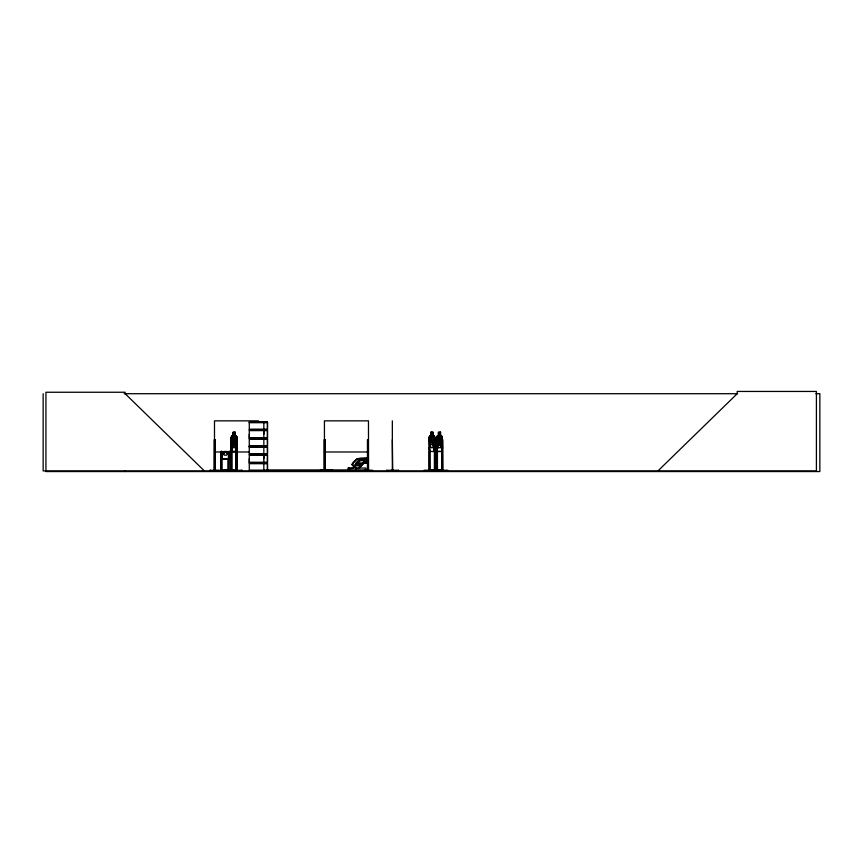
<?xml version="1.0" encoding="UTF-8"?>
<svg xmlns="http://www.w3.org/2000/svg" width="863" height="863" viewBox="0 0 863 863"><rect width="100%" height="100%" fill="white"/><g stroke="black" fill="none" stroke-linecap="round" stroke-linejoin="round"><path stroke-width="1.29" d="M249.278 462.255L249.278 455.103L267.476 455.103L267.476 462.255L249.278 462.255L249.299 458.674M249.278 437.768L249.278 430.615L267.476 430.615L267.476 437.768L249.278 437.768L249.299 434.186M263.83 458.674L263.83 455.103L263.83 462.255M263.83 434.186L263.83 430.615L263.83 437.768M267.465 455.103L267.465 462.255M267.465 430.615L267.465 437.768M386.71 470.745L398.382 470.745M386.71 470.313L398.382 470.27M236.138 451.532L236.861 437.433L236.128 436.074M441.673 451.532L442.536 447.714L441.856 451.532L437.023 451.532M442.417 447.692L441.705 451.532L442.471 447.692L442.352 437.433L441.651 436.074M236.376 451.403L237.228 447.714L237.12 437.433L236.376 436.203M236.419 451.532L237.152 447.692M225.933 470.313L225.977 470.907M236.031 470.831L236.149 448.857M236.257 470.799L236.333 439.774M424.089 470.777L447.768 470.831M434.067 470.292L434.111 470.885M441.554 470.313L441.597 470.907M225.772 470.313L225.815 470.907M235.675 470.799L235.782 469.774M228.447 458.987L229.364 455.157M229.364 451.317L228.533 458.987L222.158 458.987M436.926 450.702L440.702 436.074M328.296 470.313L328.361 470.907M216.689 470.313L216.742 470.907M210.043 470.831L210.141 470.259M210.087 470.799L242.039 470.885L241.91 470.259L241.899 470.907M218.307 470.313L218.307 470.745M440.367 447.692L441.36 444.628L440.508 432.244L438.49 432.374L438.501 436.203L437.498 437.487L437.498 444.628L438.501 447.692L440.367 447.692L441.327 444.628L441.36 437.487L440.367 436.203L440.4 432.244M225.006 451.349C225.178 454.779 221.37 454.585 224.056 451.392M232.093 436.074L231.467 437.498L231.446 470.799M232.115 436.203L231.413 437.444L231.403 470.907M227.94 452.093L226.591 455.157L224.1 455.157L222.751 452.093M429.03 470.885L429.084 437.422L429.72 436.052M437.217 436.203L436.505 437.498L436.43 447.714L437.153 451.532L436.549 447.714M230.96 469.774L230.939 470.907L231.047 437.444L231.683 436.074L236.505 436.074M231.564 450.259L231.155 437.444L231.791 436.074M437.498 437.487L438.501 436.203M366.333 463.129L368.458 460.583L366.333 463.129L363.701 463.032L360.669 465.578C352.363 465.793 348.242 466.139 356.98 458.9L367.131 458.145L367.422 459.019L365.88 460.583M351.921 464.736L357.045 458.997L360.227 458.145L367.196 458.242M351.651 468.587L360.885 458.814L352.147 468.587M353.226 467.951L355.847 465.017M357.951 468.609L367.174 458.836L365.642 461.144M358.436 468.609L367.174 458.836M359.526 467.983L363.895 463.097M249.299 446.387L267.487 446.106L267.476 439.202L249.278 439.202L249.278 446.095M249.278 470.896L267.487 470.605L267.476 463.69L249.278 463.69L249.278 470.594M657.973 470.907L737.196 393.711L737.196 391.446L816.409 391.446L816.409 470.907L43.15 470.907L43.15 393.711M431.554 470.831L431.619 470.259L431.629 470.907M328.242 470.831C317.573 471.015 316.786 469.914 328.361 470.259M124.143 393.711L737.606 393.711M815.805 393.711L819.85 393.711L819.85 471.554L45.933 471.554L45.933 392.255L125.157 392.255L125.157 393.711L204.369 470.907M258.522 420.853L214.488 420.853L214.488 469.774M249.267 421.996L267.487 421.996M249.267 422.266L267.487 422.266M249.299 422.697L267.465 422.697L267.465 429.17M249.18 429.677L267.573 429.677M249.18 430.119L267.573 430.119M235.135 436.203L235.2 432.244L233.064 432.244L233.064 436.074M430.961 432.223L433.043 432.223L432.978 436.182M440.54 432.244L438.426 432.244L438.426 436.074M235.135 432.374L233.139 432.374L233.247 436.203M431.025 432.352L432.978 432.352M431.069 436.052L429.58 436.052L429.084 437.422M432.935 436.052L434.326 436.052M429.634 436.182L434.294 436.182M434.186 436.182L435.028 437.401L434.984 470.885L435.049 469.742M442.352 437.433L442.536 470.907M249.18 438.264L267.573 438.264M249.18 438.706L267.573 438.706M235.847 439.774L237.045 439.774M368.469 439.774L367.444 439.774L367.476 470.907M392.341 439.774L392.741 470.907L392.881 469.774M429.019 439.742L429.569 439.742L429.634 470.885M436.505 439.774L437.056 439.774L437.12 470.907M249.299 445.912L267.465 445.912L267.465 439.202M249.299 447.185L267.465 447.185L267.465 453.658M428.954 447.692L429.698 451.5M434.38 450.551L430.637 436.052M231.716 451.403L236.484 451.403M429.558 451.5L434.348 451.5M441.802 451.403L437.099 451.403L436.613 447.692M231.672 451.532L236.527 451.532M214.488 451.985L249.18 451.985M324.434 451.985L368.469 451.985M224.1 452.093L226.591 452.093M249.18 454.165L267.573 454.165M249.18 454.607L267.573 454.607M222.223 458.857L228.468 458.857M367.39 459.181L366.689 458.836M368.512 460.691L365.718 460.669L365.944 459.45L361.133 459.45L357.983 460.669L355.944 462.956L356.926 464.175L361.737 464.175L363.679 462.956L366.257 462.956M365.783 460.766L368.361 460.766M249.18 462.751L267.573 462.751M249.18 463.194L267.573 463.194M360.702 465.502L353.744 465.578M214.1 469.774L215.34 469.774L215.329 470.907M220.701 469.774L221.942 469.774M229.278 469.774L228.048 469.774L228.069 470.907M235.75 469.774L237.152 469.774M392.859 469.774L392.223 469.774L392.223 470.907M428.922 469.742L430.011 469.742M434.337 469.742L435.427 469.742L435.394 470.885L435.33 439.742L434.434 439.742L434.369 470.885M436.408 469.774L437.498 469.774M442.913 469.774L441.824 469.774L441.856 470.907L441.921 439.774L442.816 439.774L442.859 470.907M266.613 469.936L367.681 469.936M221.64 470.098L228.35 470.098M231.284 470.098L236.43 470.098M429.634 470.065L434.715 470.065M437.12 470.098L442.201 470.098M210.097 470.313L241.942 470.313M267.444 470.389L249.31 470.389L267.465 470.4L267.465 463.69M364.251 470.907L364.251 470.259L372.579 470.259L372.568 470.907M351.867 464.639L353.83 465.502M233.366 470.831L233.269 470.259L233.258 470.907M372.676 470.831L364.369 470.831M437.811 470.831L437.746 470.259L437.724 470.907M241.78 470.313L241.791 470.799M231.672 470.831L231.867 469.774L230.561 469.774L230.594 470.907L230.658 439.774L231.867 439.774L231.985 470.907M367.422 459.019L360.669 465.578M236.397 436.074L237.152 437.487L237.045 470.907L237.109 469.774M442.417 437.487L441.834 436.074L437.066 436.074L436.495 437.498L436.516 470.907L436.462 469.774M434.218 436.052L434.963 437.455M236.095 436.203L236.689 437.487L236.689 470.907M226.872 451.414L227.659 453.938L225.955 451.349M437.498 444.628L438.49 447.692M367.034 458.221L367.304 459.051M440.249 470.292L440.206 470.885M430.281 470.292L430.238 470.885M222.309 458.857L221.511 451.327M222.244 458.987L221.327 451.327M429.752 451.371L429.159 437.465M232.071 451.532L231.467 447.692L231.964 451.532M447.692 470.907L447.692 470.259L424.132 470.238L424.143 470.885M442.266 451.446L442.266 470.907M442.201 469.774L442.201 470.907M437.401 451.446L437.465 470.907M436.851 439.774L436.851 470.907M436.786 469.774L436.786 470.907M434.844 437.455L434.779 469.58M434.823 469.742L434.823 470.885M432.87 432.352L432.87 436.182L433.862 437.455L433.862 444.607L432.87 447.67L431.025 447.67L430.033 444.607L430.033 437.455L431.025 436.182L431.069 432.223M431.133 432.352L431.133 436.182M429.914 450.119L429.979 470.885M429.364 451.425L429.396 470.885M398.382 470.259L398.393 470.907M392.341 420.853L392.331 470.907M386.71 470.259L386.71 470.907M368.177 439.774L368.264 470.907M368.048 469.774L368.005 470.907M367.897 469.774L367.854 470.907M367.724 439.774L367.638 470.907M367.358 470.907L367.358 469.774L368.566 469.774L368.555 470.907L368.469 420.853L324.434 420.853L324.434 470.907M367.045 469.936L367.045 470.907M365.923 469.936L365.923 468.026L348.037 468.026L348.037 469.936M365.416 469.936L365.383 470.907M356.311 468.026L356.311 469.936M355.739 468.026L355.739 469.936M349.785 468.026L349.785 469.936M348.663 468.026L348.663 469.936M332.687 469.936L332.687 470.907M331.036 469.936L331.036 470.907M328.76 469.936L328.76 470.907M325.254 470.907L325.254 469.774L324.035 469.774L324.057 470.907M325.178 470.907L325.178 439.774L324.143 439.774L324.143 470.907M324.887 439.774L324.973 470.907M324.564 469.774L324.607 470.907M267.476 422.277L267.476 429.17L249.278 429.17L249.278 422.277M263.851 422.277L263.83 429.17M263.851 439.202L263.851 446.095M263.851 446.764L263.83 453.658M263.83 463.69L263.851 470.594M236.742 469.774L236.753 470.907M236.494 439.774L236.43 470.907M236.149 437.487L236.149 444.628M235.847 451.446L235.847 470.907M235.092 432.244L235.912 444.628L235.027 447.692L233.366 447.692L232.471 444.628L233.366 432.374M234.909 432.374L234.909 436.203M231.316 469.774L231.176 470.907M229.278 451.327L229.18 470.907M229.137 469.774L229.137 470.907M228.609 469.774L228.566 470.907M228.436 451.446L228.35 470.907M228.156 459.235L228.156 470.907M221.845 451.446L221.931 470.907M221.64 469.774L221.64 470.907M221.554 459.235L221.554 470.907M221.381 469.774L221.273 470.907M221.101 451.446L221.101 470.907M221.014 469.774L221.014 470.907M220.809 451.446L220.809 470.907M215.232 470.907L215.243 439.774L214.207 439.774L214.121 470.907M215.038 469.774L215.038 470.907M214.952 439.774L214.822 470.907L214.779 469.774M214.251 469.774L214.402 470.907M210.162 470.259L210.162 470.907M125.157 470.907L125.157 471.554M235.599 446.268L235.027 446.387L234.046 442.687L232.503 446.408L233.668 441.845L232.643 437.401L234.013 440.982L235.534 437.465L234.402 441.878L235.599 446.268M441.327 446.268L440.68 446.387L439.591 442.687L438.533 446.279L437.854 446.408L439.159 441.845L438.016 437.401L440.367 437.487L440.335 444.628L438.458 444.628L438.501 437.487L439.547 440.982L440.605 437.509L441.252 437.465L439.99 441.878L441.327 446.268M434.844 447.67L434.208 451.5L434.909 447.692M360.044 460.669L358.016 462.956L362.827 462.956L364.855 460.669L360.044 460.669M366.646 461.079L365.34 462.546L367.498 461.079L366.646 461.079M432.536 432.989L431.349 432.989L431.349 434.262L432.536 434.262L432.536 432.989M234.725 433.01L233.657 433.01L233.657 434.294L234.725 434.294L234.725 433.01M440.033 433.01L438.814 433.01L438.836 434.294L440.033 434.294L440.001 433.01M235.027 437.487L233.366 437.487L233.366 444.628L235.027 444.628L235.027 437.487M432.87 437.455L430.993 437.455L431.025 444.607L432.87 444.607L432.87 437.455M267.487 446.398L249.267 446.484L267.476 446.495M267.487 446.754L249.267 446.732L249.299 453.658L267.476 453.658L267.476 446.764M225.049 470.27L224.995 470.907L225.06 470.313"/></g></svg>
